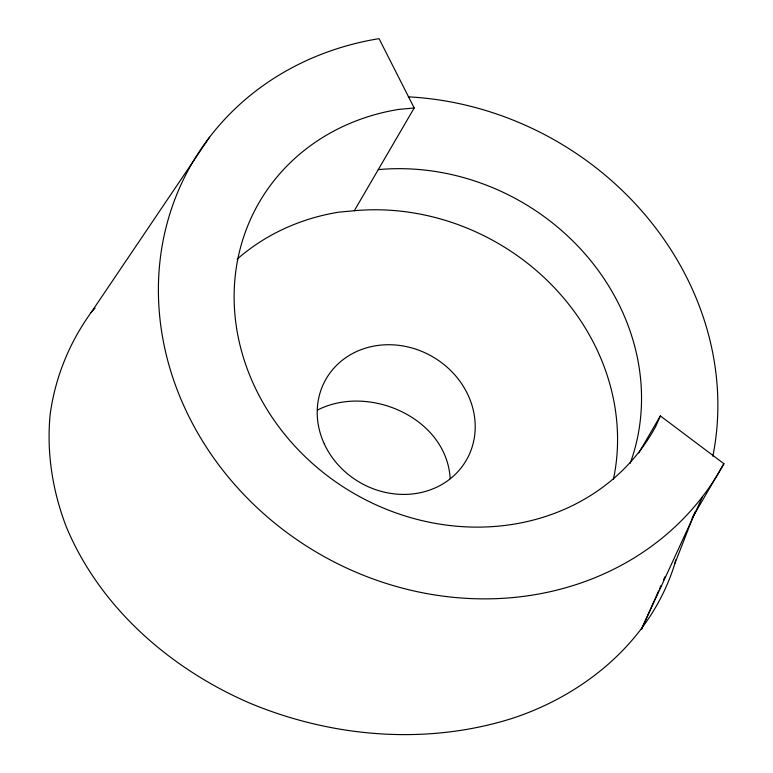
<?xml version="1.0" encoding="UTF-8"?>
<svg xmlns="http://www.w3.org/2000/svg" width="773" height="773" viewBox="0 0 773 773"><rect width="100%" height="100%" fill="white"/><g stroke="black" fill="none" stroke-linecap="round" stroke-linejoin="round"><path stroke-width="1.16" d="M209.56 137.198L91.108 312.534C69.299 342.7 55.105 377.688 50.139 414.608C46.457 452.804 52.574 491.135 66.314 526.867C99.901 607.394 169.654 668.114 248.558 702.599C331.25 737.413 425.952 745.568 512.045 718.436C586.069 694.231 651.571 639.513 674.897 563.44L675.612 559.942M674.897 563.44L694.995 511.948M723.886 463.684L660.364 415.922L655.765 426.329A227.735 204.062 30.2 0 1 284.947 434.687A227.735 204.062 30.2 0 1 398.655 109.418L414.202 107.988L379.05 38.65A305.432 273.69 30.2 0 0 226.547 474.893A305.432 273.69 30.2 0 0 723.886 463.684L692.135 518.142M658.548 591.045L641.397 629.367L702.647 496.469M659.524 588.852L660.992 585.567M663.447 580.088L664.915 576.803M237.156 259.177A227.735 204.062 30.2 0 1 338.748 212.16L354.295 210.739L414.202 107.988M638.798 452.91L660.364 415.922M91.108 312.534L95.069 308.089M317.442 410.086C368.74 383.708 446.784 417.893 450.186 478.7M408.357 96.838A305.432 273.69 30.2 0 1 712.841 456.234M354.295 210.72A227.107 203.502 30.2 0 1 613.414 479.337M378.258 169.616A227.107 203.502 30.2 0 1 630.188 463.327M324.351 444.05A81.049 72.623 30.2 0 0 460.553 468.602A81.049 72.623 30.2 0 0 403.709 346.082A81.049 72.623 30.2 0 0 324.351 444.05"/></g></svg>
